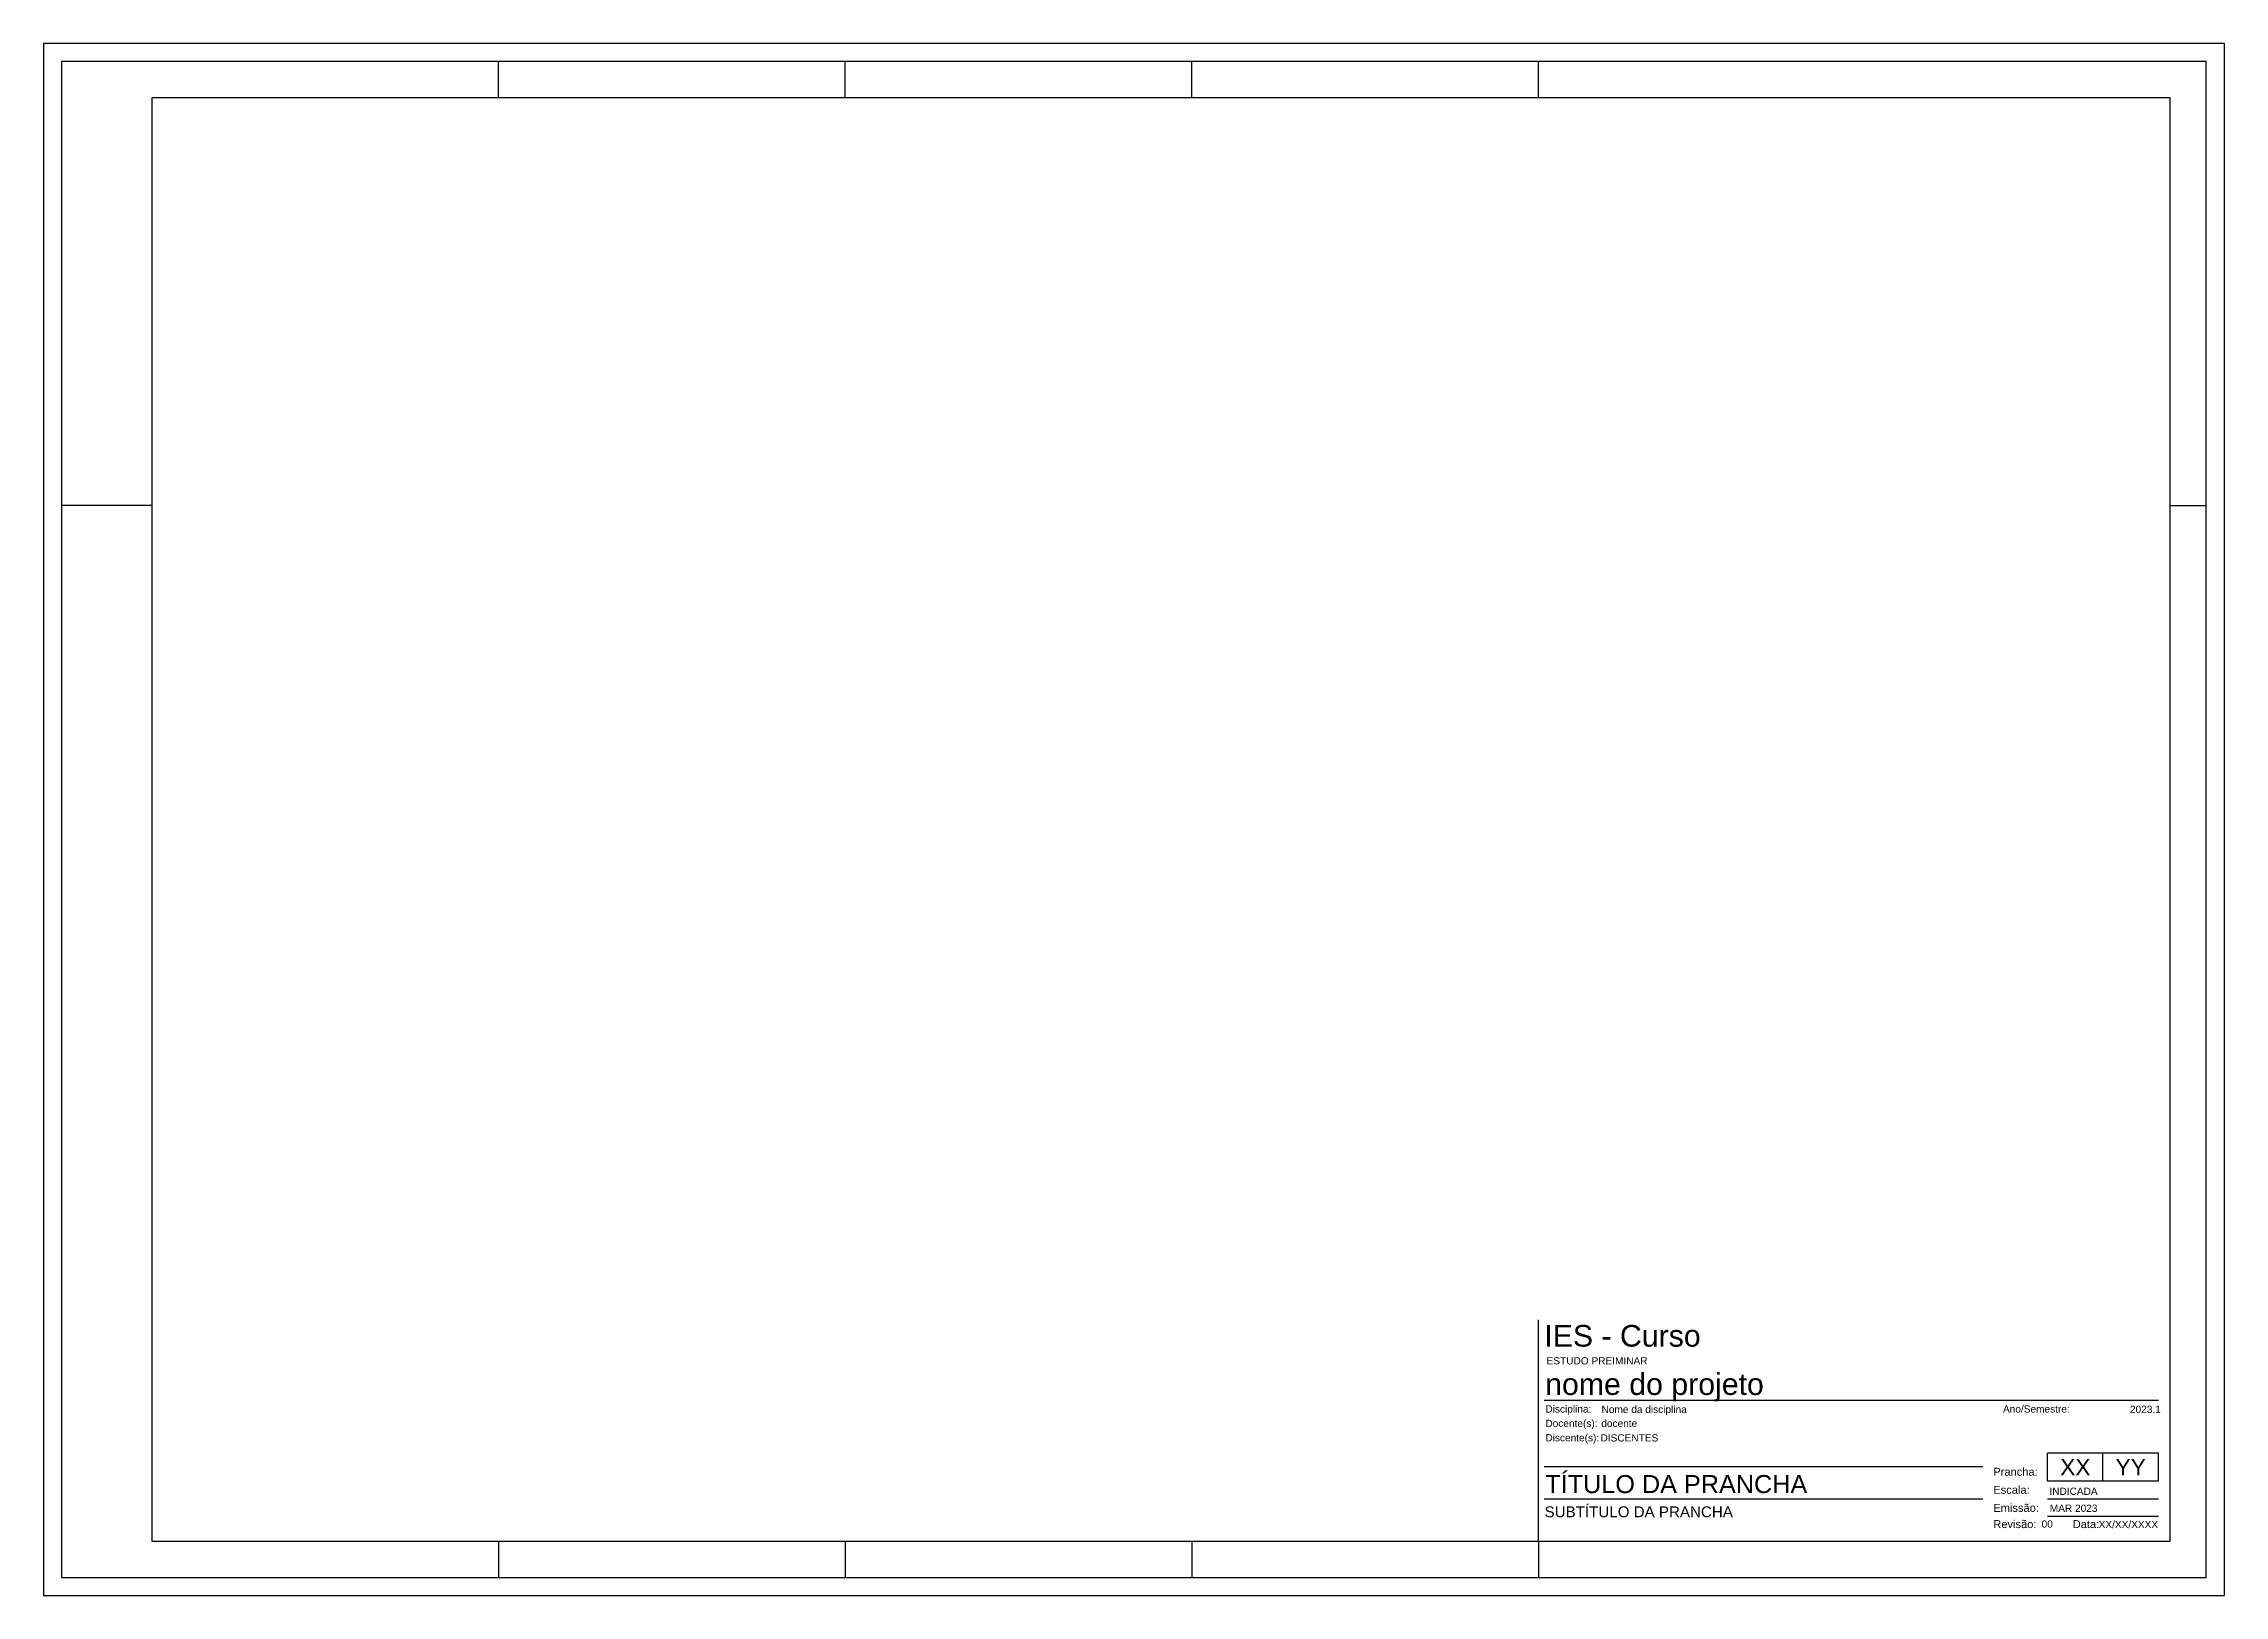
# Model space of a CAD drawing. Header units: metres. Extents: x 4.474 to 5.078, y 0.48 to 1.266.
# Drawn here: x 4.474 to 5.078, y 0.836 to 1.266 of the extents above; entities that cross this region are included whole.
import ezdxf
from ezdxf.enums import TextEntityAlignment as Align

# ---------------------------------------------------------------- set-up
doc = ezdxf.new("R2010")
doc.units = ezdxf.units.M
doc.header["$LTSCALE"] = 0.25
doc.layers.add('0_MRG_AUX', color=7, linetype='Continuous', true_color=0xecbcd1, plot=False)
doc.layers.add('ARQ_0', color=7, linetype='Continuous', true_color=0xff7400, plot=False)
doc.layers.add('ARQ_COTA_AZUL', color=5, linetype='Continuous', lineweight=20, true_color=0x0000ff)
for name, color, linetype in [('CARIMBO', 8, 'Continuous'), ('MRG_EXTERNA', 1, 'Continuous'), ('MRG_INTERNA', 2, 'Continuous')]:
    doc.layers.add(name, color=color, linetype=linetype)
doc.styles.add('Arial', font='arial.ttf')

# ---------------------------------------------------------------- blocks, each defined once
blk = doc.blocks.new('FORMATO_A2')
at = {"layer": '0_MRG_AUX'}
blk.add_lwpolyline([(0.005, -0.005), (0.005, 0.425), (-0.599, 0.425), (-0.599, -0.005)], close=True, dxfattribs=at)
at = {"layer": 'MRG_EXTERNA'}
blk.add_lwpolyline([(0, 0), (0, 0.42), (-0.594, 0.42), (-0.594, 0)], close=True, dxfattribs=at)
at = {"layer": 'MRG_INTERNA'}
for p, q in [((-0.473, 0.41), (-0.473, 0.42)), ((-0.377, 0.41), (-0.377, 0.42)), ((-0.377, 0.41), (-0.377, 0.42)), ((-0.281, 0.41), (-0.281, 0.42)), ((-0.185, 0.41), (-0.185, 0.42)), ((-0.185, 0.41), (-0.185, 0.42)), ((-0.569, 0.297), (-0.594, 0.297)), ((-0.01, 0.297), (0, 0.297)), ((-0.473, 0.01), (-0.473, 0)), ((-0.377, 0.01), (-0.377, 0)), ((-0.377, 0.01), (-0.377, 0)), ((-0.281, 0.01), (-0.281, 0)), ((-0.185, 0.01), (-0.185, 0)), ((-0.185, 0.01), (-0.185, 0))]:
    blk.add_line(p, q, dxfattribs=at)
blk.add_lwpolyline([(-0.569, 0.41), (-0.569, 0.01), (-0.01, 0.01), (-0.01, 0.41)], close=True, dxfattribs=at)
blk = doc.blocks.new('carimbo')
at = {"layer": 'ARQ_0'}
blk.add_line((-0.175, 0), (-0.175, 0.06136), dxfattribs=at)
at = {"layer": 'CARIMBO'}
for p, q in [((-0.00329, 0.03902), (-0.17336, 0.03902)), ((-0.05193, 0.02065), (-0.17336, 0.02065)), ((-0.05193, 0.01165), (-0.17336, 0.01165)), ((-0.00329, 0.01165), (-0.03396, 0.01165)), ((-0.00329, 0.00685), (-0.03396, 0.00685))]:
    blk.add_line(p, q, dxfattribs=at)
at = {"layer": 'CARIMBO', "color": 3}
for p, q in [((-0.00329, 0.02443), (-0.03396, 0.02443)), ((-0.03396, 0.01665), (-0.03396, 0.02443)), ((-0.01862, 0.01665), (-0.01862, 0.02443)), ((-0.00329, 0.01665), (-0.00329, 0.02443)), ((-0.00329, 0.01665), (-0.03396, 0.01665))]:
    blk.add_line(p, q, dxfattribs=at)
at = {"layer": 'CARIMBO', "style": 'Arial'}
for s, height, p in [('Disciplina:', 0.002, (-0.17305, 0.03566)), ('Ano/Semestre:', 0.002, (-0.04631, 0.03566)), ('Docente(s):', 0.002, (-0.17305, 0.03167)), ('Discente(s):', 0.002, (-0.17305, 0.02768)), ('Prancha: ', 0.0022, (-0.049, 0.01815)), ('Escala:', 0.0022, (-0.049, 0.01315)), ('Emissão:', 0.0022, (-0.049, 0.00815)), ('Revisão: ', 0.0022, (-0.049, 0.00365)), ('Data:', 0.0022, (-0.02701, 0.00365))]:
    blk.add_text(s, height=height, dxfattribs=at).set_placement(p)
at = {"layer": 'CARIMBO', "color": 7, "linetype": 'Continuous', "style": 'Arial', "flags": 8}
for tag, p in [('IES-CURSO', (-0.17336, 0.05393)), ('NOME', (-0.17312, 0.04055))]:
    blk.add_attdef(tag, p, '', height=0.006, dxfattribs=at)
at = {"layer": 'CARIMBO', "style": 'Arial', "flags": 8}
for tag, p in [('FASE', (-0.17271, 0.04901)), ('DISCIPLINA', (-0.15751, 0.03556)), ('DOCENTE', (-0.15757, 0.03167)), ('DISCENTE_001', (-0.15779, 0.02765)), ('DATAEMISSÃO', (-0.03335, 0.00815)), ('REVN', (-0.03563, 0.00379))]:
    blk.add_attdef(tag, p, '', height=0.002, dxfattribs=at)
for tag, p in [('ANO_SEMESTRE', (-0.00261, 0.03556)), ('REVDATA', (-0.00337, 0.00365))]:
    blk.add_attdef(tag, text='', height=0.002, dxfattribs=at).set_placement(p, align=Align.RIGHT)
at = {"layer": 'CARIMBO', "color": 7, "style": 'Arial', "flags": 8}
for tag, p, height in [('TITULO_01', (-0.1731, 0.01335), 0.005), ('SUBTITULO_02_001', (-0.17329, 0.00666), 0.003)]:
    blk.add_attdef(tag, p, '', height=height, dxfattribs=at)
for tag, p in [('NUM', (-0.02629, 0.02054)), ('TOT', (-0.01095, 0.02054))]:
    blk.add_attdef(tag, text='', height=0.0045, dxfattribs=at).set_placement(p, align=Align.MIDDLE_CENTER)
at = {"layer": 'CARIMBO', "color": 3, "style": 'Arial'}
blk.add_attdef('ESCALA', (-0.03346, 0.01285), '', height=0.002, dxfattribs=at)

msp = doc.modelspace()

# ---------------------------------------------------------------- block references
at = {"layer": 'ARQ_COTA_AZUL'}
msp.add_blockref('FORMATO_A2', (5.07337, 0.84126), dxfattribs=at)
ref = msp.add_blockref('carimbo', (5.06337, 0.85126), dxfattribs=at)
ref.add_attrib('FASE', 'ESTUDO PREIMINAR', (4.89066, 0.90026), dxfattribs={"layer": 'CARIMBO', "height": 0.002, "style": 'Arial'})
ref.add_attrib('NOME', 'nome do projeto', (4.89025, 0.8918), dxfattribs={"layer": 'CARIMBO', "color": 7, "linetype": 'Continuous', "height": 0.006, "style": 'Arial'})
ref.add_attrib('DISCIPLINA', 'Nome da disciplina', (4.90587, 0.88681), dxfattribs={"layer": 'CARIMBO', "height": 0.002, "style": 'Arial'})
ref.add_attrib('DOCENTE', 'docente', (4.9058, 0.88293), dxfattribs={"layer": 'CARIMBO', "height": 0.002, "style": 'Arial'})
ref.add_attrib('TITULO_01', 'TÍTULO DA PRANCHA', (4.89028, 0.8646), dxfattribs={"layer": 'CARIMBO', "color": 7, "height": 0.005, "style": 'Arial'})
ref.add_attrib('ESCALA', 'INDICADA', (5.02991, 0.86411), dxfattribs={"layer": 'CARIMBO', "color": 3, "height": 0.002, "style": 'Arial'})
ref.add_attrib('DATAEMISSÃO', 'MAR 2023', (5.03002, 0.85941), dxfattribs={"layer": 'CARIMBO', "height": 0.002, "style": 'Arial'})
ref.add_attrib('NUM', 'XX', dxfattribs={"layer": 'CARIMBO', "color": 7, "height": 0.0045, "style": 'Arial'}).set_placement((5.03708, 0.8718), align=Align.MIDDLE_CENTER)
ref.add_attrib('TOT', 'YY', dxfattribs={"layer": 'CARIMBO', "color": 7, "height": 0.0045, "style": 'Arial'}).set_placement((5.05242, 0.8718), align=Align.MIDDLE_CENTER)
ref.add_attrib('REVN', '00', (5.02775, 0.85504), dxfattribs={"layer": 'CARIMBO', "height": 0.002, "style": 'Arial'})
ref.add_attrib('REVDATA', 'XX/XX/XXXX', dxfattribs={"layer": 'CARIMBO', "height": 0.002, "style": 'Arial'}).set_placement((5.06001, 0.85491), align=Align.RIGHT)
ref.add_attrib('IES-CURSO', 'IES - Curso', (4.89001, 0.90519), dxfattribs={"layer": 'CARIMBO', "color": 7, "linetype": 'Continuous', "height": 0.006, "style": 'Arial'})
ref.add_attrib('ANO_SEMESTRE', '2023.1', dxfattribs={"layer": 'CARIMBO', "height": 0.002, "style": 'Arial'}).set_placement((5.06077, 0.88681), align=Align.RIGHT)
ref.add_attrib('DISCENTE_001', 'DISCENTES', (4.90559, 0.87891), dxfattribs={"layer": 'CARIMBO', "height": 0.002, "style": 'Arial'})
ref.add_attrib('SUBTITULO_02_001', 'SUBTÍTULO DA PRANCHA', (4.89009, 0.85792), dxfattribs={"layer": 'CARIMBO', "color": 7, "height": 0.003, "style": 'Arial'})

doc.saveas('drawing.dxf')
